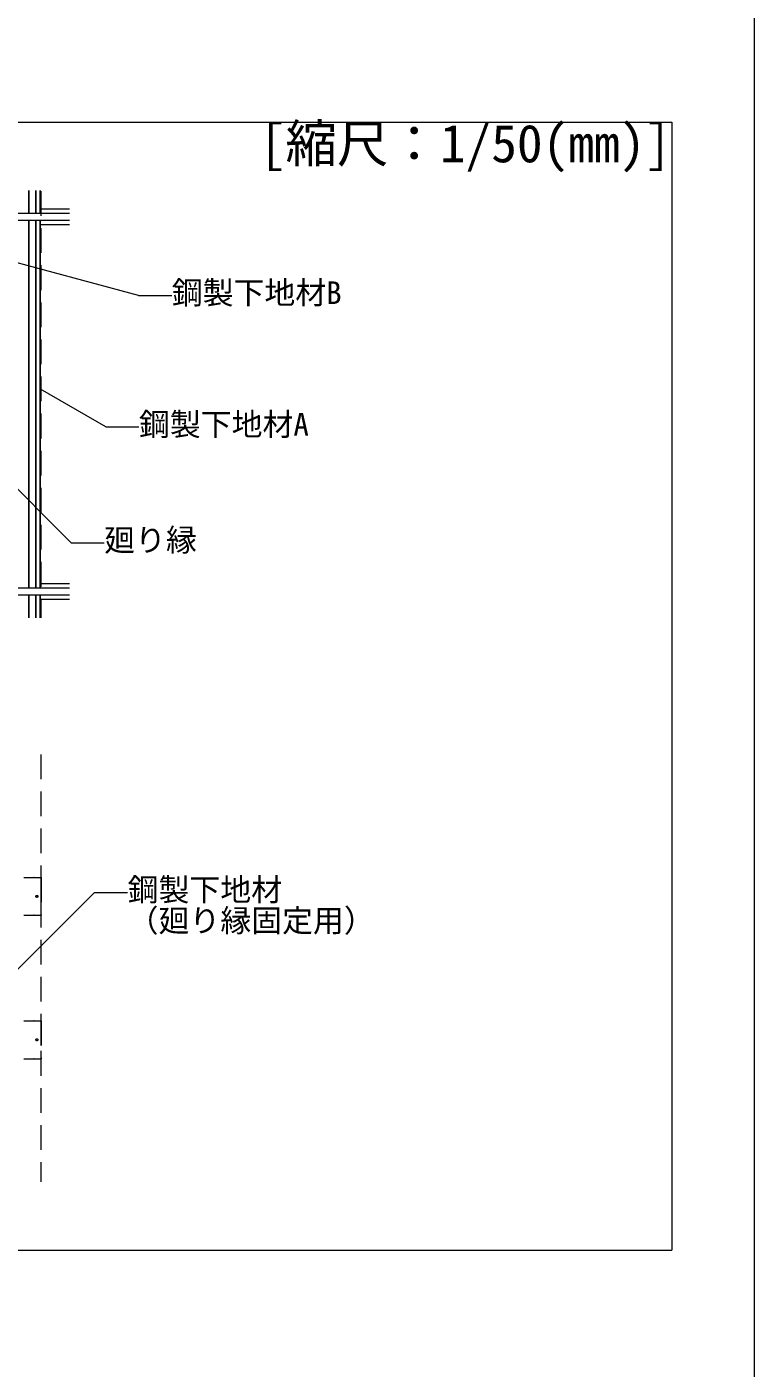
# Model space of a CAD drawing. Units: millimetres on the paper, with parts at other scales. Extents: x -195 to 195, y -140 to 138.
# Drawn here: x 159.7 to 195, y 0.3 to 65.4 of the extents above; entities that cross this region are included whole.
import ezdxf
from ezdxf.enums import TextEntityAlignment as Align

# ---------------------------------------------------------------- set-up
doc = ezdxf.new("R2010")
doc.units = ezdxf.units.MM
doc.linetypes.add('DASHED1', pattern=[1.8, 1.2, -0.6])
for name, color, linetype, lineweight in [('8-1_吊り材', 7, 'DASHED1', 18), ('8-2_メインジョイナー', 3, 'Continuous', 18), ('8-3_クロスジョイナー', 2, 'Continuous', 25), ('8-4_野縁', 4, 'DASHED1', 9), ('8-6_文字・矢印', 7, 'Continuous', 18), ('F-3_クロスジョイナー', 3, 'Continuous', 18)]:
    doc.layers.add(name, color=color, linetype=linetype, lineweight=lineweight)
doc.styles.add('ＭＳ ゴシック', font='')
doc.styles.get('ＭＳ ゴシック').set_extended_font_data('MS Gothic')

msp = doc.modelspace()

# ---------------------------------------------------------------- linework, layer by layer
at = {"layer": '8-1_吊り材'}
for p, q in [((159.535, 24.087), (160.367, 24.087)), ((160.025, 24.087), (160.009, 24.087)), ((160.351, 24.087), (160.351, 22.248)), ((160.351, 23.937), (160.367, 23.937)), ((160.351, 23.837), (160.367, 23.837)), ((160.367, 24.087), (160.367, 22.248)), ((159.535, 22.248), (160.367, 22.248)), ((160.025, 22.248), (160.009, 22.248)), ((160.351, 22.498), (160.367, 22.498)), ((160.351, 22.398), (160.367, 22.398)), ((159.535, 17.127), (160.367, 17.127)), ((160.025, 17.127), (160.009, 17.127)), ((160.351, 17.127), (160.351, 15.288)), ((160.351, 16.977), (160.367, 16.977)), ((160.367, 17.127), (160.367, 15.288)), ((160.351, 16.877), (160.367, 16.877)), ((159.535, 15.288), (160.367, 15.288)), ((160.025, 15.288), (160.009, 15.288)), ((160.351, 15.538), (160.367, 15.538)), ((160.351, 15.438), (160.367, 15.438))]:
    msp.add_line(p, q, dxfattribs=at)
for centre in [(160.167, 23.167), (160.167, 16.207)]:
    msp.add_circle(centre, 0.05, dxfattribs=at)
at = {"layer": '8-2_メインジョイナー'}
for p, q in [((121.75, 56.339), (161.75, 56.339)), ((121.75, 55.999), (161.75, 55.999)), ((160.331, 56.549), (161.75, 56.549)), ((160.331, 55.789), (161.75, 55.789)), ((121.75, 38.139), (161.75, 38.139)), ((121.75, 37.799), (161.75, 37.799)), ((160.331, 38.349), (161.75, 38.349)), ((160.331, 37.589), (161.75, 37.589))]:
    msp.add_line(p, q, dxfattribs=at)
at = {"layer": '8-3_クロスジョイナー'}
for p, q in [((159.781, 57.436), (159.781, 56.339)), ((160.121, 57.436), (160.121, 56.339)), ((160.331, 57.436), (160.331, 56.339)), ((159.781, 55.999), (159.781, 38.139)), ((160.121, 55.999), (160.121, 38.139)), ((160.331, 55.999), (160.331, 38.139)), ((159.781, 37.799), (159.781, 36.689)), ((160.121, 37.799), (160.121, 36.689)), ((160.331, 37.799), (160.331, 36.689))]:
    msp.add_line(p, q, dxfattribs=at)
at = {"layer": '8-4_野縁'}
for p, q in [((160.351, 57.4), (160.351, 36.689)), ((160.351, 30.061), (160.351, 9.314))]:
    msp.add_line(p, q, dxfattribs=at)
at = {"layer": '8-6_文字・矢印'}
for p, q in [((165.107, 52.34), (153.69, 55.399)), ((165.107, 52.34), (166.714, 52.34)), ((161.824, 40.336), (154.469, 47.691)), ((163.515, 45.952), (160.338, 47.787)), ((163.515, 45.952), (165.122, 45.952)), ((161.824, 40.336), (163.431, 40.336)), ((162.964, 23.362), (155.868, 16.266)), ((162.964, 23.362), (164.572, 23.362))]:
    msp.add_line(p, q, dxfattribs=at)
at = {"layer": 'F-3_クロスジョイナー'}
for p, q in [((2, 60.75), (191, 60.75)), ((191, 60.75), (191, 6)), ((2, 6), (191, 6))]:
    msp.add_line(p, q, dxfattribs=at)
msp.add_lwpolyline([(-195, 137.5), (195, 137.5), (195, -137.5)], dxfattribs=at)

# ---------------------------------------------------------------- texts
at = {"layer": '8-6_文字・矢印', "style": 'ＭＳ ゴシック'}
for s, p in [('鋼製下地材B', (166.714, 51.59)), ('鋼製下地材A', (165.122, 45.202)), ('廻り縁', (163.431, 39.586)), ('鋼製下地材', (164.572, 22.612)), ('（廻り縁固定用）', (164.572, 21.112))]:
    msp.add_text(s, height=1.1, dxfattribs=at).set_placement(p, align=Align.BOTTOM_LEFT)
at = {"layer": 'F-3_クロスジョイナー', "color": 7, "style": 'ＭＳ ゴシック'}
msp.add_text('[縮尺：1/50(mm)]', height=1.833, dxfattribs=at).set_placement((170.99, 58.25), align=Align.BOTTOM_LEFT)

doc.saveas('drawing.dxf')
